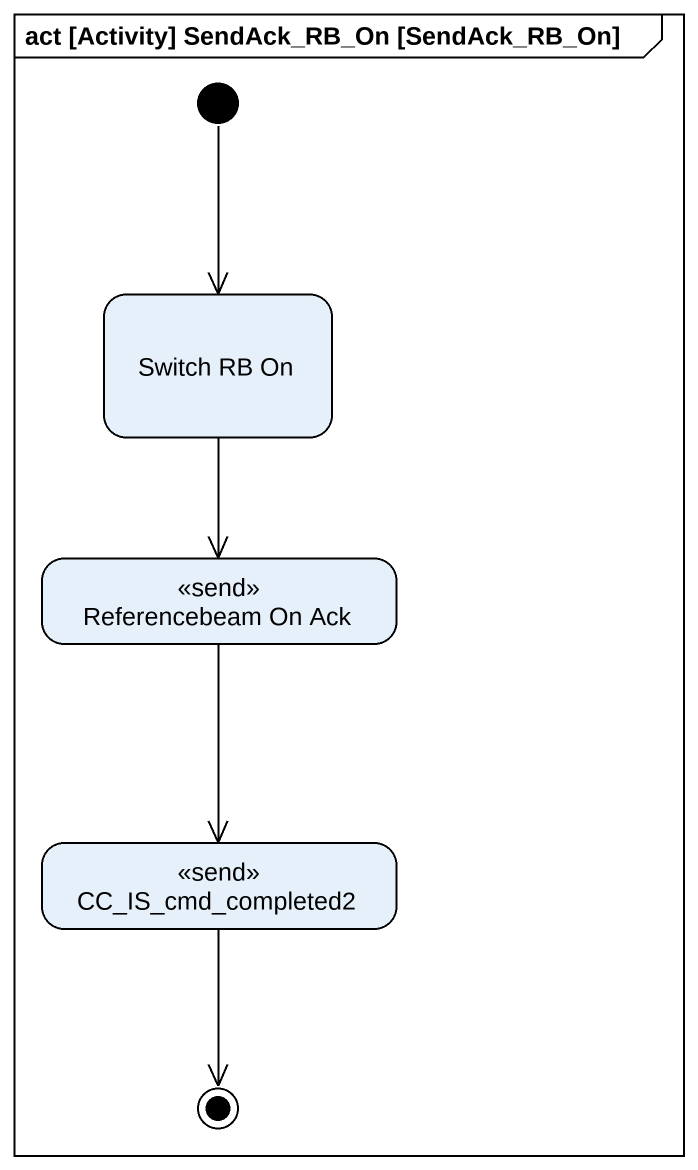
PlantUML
@startuml
mainframe act [Activity] SendAck_RB_On [SendAck_RB_On]
hide empty description
state "Switch RB On" as Switch_RB_On
state "Referencebeam On Ack" as Referencebeam_On_Ack <<send>>
state CC_IS_cmd_completed2 <<send>>
[*] --> Switch_RB_On
Switch_RB_On --> Referencebeam_On_Ack
Referencebeam_On_Ack --> CC_IS_cmd_completed2
CC_IS_cmd_completed2 --> [*]
@enduml
